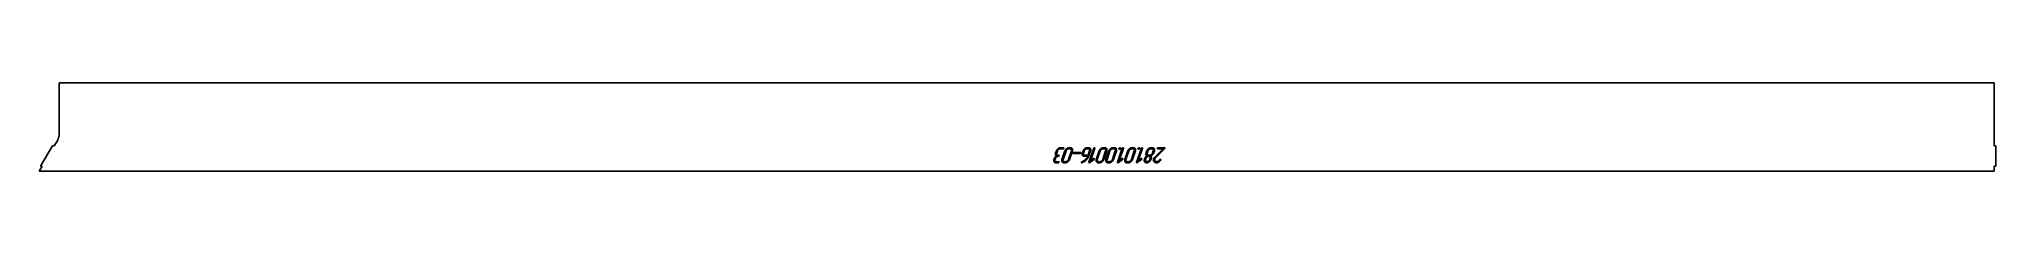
# Model space of a CAD drawing. Header units: millimetres. Extents: x 67 to 1992, y 63 to 150.
import ezdxf

# ---------------------------------------------------------------- set-up
doc = ezdxf.new("R2010")
doc.units = ezdxf.units.MM
doc.linetypes.add('K5LT_BASIC', pattern=[0])
doc.layers.add('Engraving', color=7, linetype='Continuous')

msp = doc.modelspace()

# ---------------------------------------------------------------- linework, layer by layer
at = {"color": 150, "linetype": 'K5LT_BASIC', "lineweight": 25, "true_color": 0x0080ff}
for p, q in [((86.5, 150), (88.3, 150)), ((86.5, 100), (86.5, 150)), ((1990.5, 150), (88.3, 150)), ((1990.5, 100), (1990.5, 150)), ((1990.5, 100), (1990.5, 92.9)), ((67.9, 67.9), (79.9, 87.9)), ((79.9, 87.9), (81.6, 87.9)), ((81.6, 87.9), (84.6, 92.9)), ((1990.5, 92.9), (1990.5, 87.9)), ((1990.5, 87.9), (1992, 87.9)), ((1992, 87.9), (1992, 67.9)), ((66.7, 62.9), (69.7, 67.9)), ((66.7, 62.9), (1990.5, 62.9)), ((69.7, 67.9), (67.9, 67.9)), ((1990.5, 67.9), (1990.5, 62.9)), ((1992, 67.9), (1990.5, 67.9))]:
    msp.add_line(p, q, dxfattribs=at)
msp.add_open_spline([(84.6, 92.9), (84.7, 93.2), (85, 93.8), (85.3, 94.7), (85.7, 95.6), (86, 96.5), (86.2, 97.4), (86.4, 98.2), (86.5, 99.1), (86.5, 99.7), (86.5, 100)], degree=3, dxfattribs=at)
at = {"layer": 'Engraving', "color": 150, "linetype": 'K5LT_BASIC', "lineweight": 25, "true_color": 0x0080ff}
for p, q in [((1067.6, 82.9), (1066.8, 80.8)), ((1067.9, 80.8), (1068.6, 82.9)), ((1069.8, 78.7), (1069.3, 78.7)), ((1071.5, 85), (1074.1, 85)), ((1074.5, 86.1), (1071.8, 86.1)), ((1076, 82.9), (1073.1, 74.4)), ((1077.1, 82.9), (1074.2, 74.4)), ((1079.5, 74.4), (1082.4, 82.9)), ((1081, 85), (1079.9, 85)), ((1081.3, 86.1), (1080.3, 86.1)), ((1080.6, 74.4), (1083.4, 82.9)), ((1084.5, 80.2), (1090.9, 80.2)), ((1091.2, 81.3), (1084.9, 81.3)), ((1093.9, 82.9), (1093.2, 80.8)), ((1095, 82.9), (1094.2, 80.8)), ((1095.3, 77.6), (1098.4, 77.6)), ((1095.6, 78.7), (1098.8, 78.7)), ((1098.8, 85), (1097.8, 85)), ((1099.2, 86.1), (1098.1, 86.1)), ((1098.8, 78.7), (1100.2, 82.9)), ((1104.3, 85.5), (1099.6, 71.8)), ((1099.7, 78.2), (1101.3, 82.9)), ((1101.1, 73), (1105.4, 85.5)), ((1109.8, 82.9), (1106.9, 74.4)), ((1110.8, 82.9), (1107.9, 74.4)), ((1113.2, 74.4), (1116.1, 82.9)), ((1114.7, 85), (1113.7, 85)), ((1115.1, 86.1), (1114, 86.1)), ((1114.3, 74.4), (1117.2, 82.9)), ((1119.3, 82.9), (1116.4, 74.4)), ((1120.3, 82.9), (1117.5, 74.4)), ((1122.8, 74.4), (1125.6, 82.9)), ((1124.2, 85), (1123.2, 85)), ((1124.6, 86.1), (1123.5, 86.1)), ((1123.8, 74.4), (1126.7, 82.9)), ((1132.5, 85.5), (1127.8, 71.8)), ((1129.3, 73), (1133.6, 85.5)), ((1137.9, 82.9), (1135.1, 74.4)), ((1139, 82.9), (1136.1, 74.4)), ((1141.4, 74.4), (1144.3, 82.9)), ((1142.9, 85), (1141.8, 85)), ((1143.3, 86.1), (1142.2, 86.1)), ((1142.5, 74.4), (1145.4, 82.9)), ((1151.2, 85.5), (1146.5, 71.8)), ((1148, 73), (1152.2, 85.5)), ((1156.6, 82.9), (1155.9, 80.8)), ((1157.7, 82.9), (1156.9, 80.8)), ((1158.3, 78.7), (1159.4, 78.7)), ((1161.6, 85), (1160.5, 85)), ((1161.9, 86.1), (1160.9, 86.1)), ((1162.2, 80.8), (1163, 82.9)), ((1163.3, 80.8), (1164, 82.9)), ((1172.7, 85), (1164.8, 77)), ((1165.4, 76.4), (1174.3, 85.2)), ((1167.4, 85), (1172.7, 85)), ((1174.1, 86.1), (1167.8, 86.1)), ((1065.6, 75.5), (1065.2, 74.4)), ((1065.7, 75.8), (1065.6, 75.5)), ((1065.8, 76), (1065.7, 75.8)), ((1065.9, 76.3), (1065.8, 76)), ((1066.3, 74.4), (1066.6, 75.5)), ((1067.3, 71.2), (1069.4, 71.2)), ((1069.8, 72.3), (1067.7, 72.3)), ((1075.2, 71.2), (1076.3, 71.2)), ((1075.6, 72.3), (1076.7, 72.3)), ((1092.5, 71.2), (1092.8, 71.3)), ((1093, 72.3), (1092.7, 72.3)), ((1093.2, 72.5), (1093, 72.3)), ((1093.8, 72.7), (1093.2, 72.5)), ((1100.4, 71.4), (1104.7, 74.6)), ((1104.2, 75.3), (1101.1, 73)), ((1109, 71.2), (1110, 71.2)), ((1109.3, 72.3), (1110.4, 72.3)), ((1118.5, 71.2), (1119.6, 71.2)), ((1118.9, 72.3), (1119.9, 72.3)), ((1128.6, 71.4), (1132.8, 74.6)), ((1132.4, 75.3), (1129.3, 73)), ((1137.2, 71.2), (1138.2, 71.2)), ((1137.5, 72.3), (1138.6, 72.3)), ((1147.2, 71.4), (1151.5, 74.6)), ((1151, 75.3), (1148, 73)), ((1154.1, 73.7), (1154, 73.2)), ((1154.2, 74.4), (1154.1, 74.1)), ((1154.1, 74.1), (1154.1, 73.7)), ((1154.6, 75.5), (1154.2, 74.4)), ((1155.7, 75.5), (1155.3, 74.4)), ((1156.4, 71.2), (1156.7, 71.2)), ((1156.7, 71.2), (1157, 71.3)), ((1157, 71.3), (1157.7, 71.5)), ((1159.5, 74.4), (1159.9, 75.5)), ((1160.6, 74.4), (1161, 75.5)), ((1164.8, 75.7), (1165.1, 76)), ((1165.1, 76), (1165.4, 76.4)), ((1170.2, 73.8), (1170.3, 73.9))]:
    msp.add_line(p, q, dxfattribs=at)
for points in [[(1066.3, 76.9), (1066.8, 77.4), (1067.6, 78)], [(1066.8, 79.1), (1066.5, 79.9), (1066.8, 80.8)], [(1067.6, 78), (1067, 78.3), (1066.8, 79.1)], [(1067.6, 82.9), (1068, 84.2), (1069.3, 85.1)], [(1067.9, 80.8), (1067.6, 79.9), (1068, 79.3)], [(1069.5, 77.6), (1068.6, 77.6), (1067.8, 77)], [(1068, 79.3), (1068.4, 78.7), (1069.3, 78.7)], [(1069.8, 84.4), (1068.9, 83.8), (1068.6, 82.9)], [(1069.3, 85.1), (1070.5, 86.1), (1071.8, 86.1)], [(1069.9, 77.8), (1069.7, 77.6), (1069.5, 77.6)], [(1071.5, 85), (1070.6, 85), (1069.8, 84.4)], [(1069.8, 78.7), (1070.1, 78.7), (1070.2, 78.5)], [(1070.2, 78.1), (1070.1, 78), (1069.9, 77.8)], [(1070.2, 78.5), (1070.3, 78.3), (1070.2, 78.1)], [(1074.6, 85.2), (1074.4, 85), (1074.1, 85)], [(1074.5, 86.1), (1074.7, 86.1), (1074.8, 85.9)], [(1074.8, 85.5), (1074.8, 85.4), (1074.6, 85.2)], [(1074.8, 85.9), (1074.9, 85.8), (1074.8, 85.5)], [(1076, 82.9), (1076.5, 84.2), (1077.7, 85.1)], [(1077.1, 82.9), (1077.4, 83.8), (1078.2, 84.4)], [(1077.7, 85.1), (1079, 86.1), (1080.3, 86.1)], [(1078.2, 84.4), (1079.1, 85), (1079.9, 85)], [(1081, 85), (1081.8, 85), (1082.3, 84.4)], [(1081.3, 86.1), (1082.6, 86.1), (1083.2, 85.2)], [(1082.3, 84.4), (1082.7, 83.8), (1082.4, 82.9)], [(1083.2, 85.2), (1083.9, 84.2), (1083.4, 82.9)], [(1084.2, 80.8), (1084.2, 81), (1084.4, 81.1)], [(1084.2, 80.4), (1084.1, 80.6), (1084.2, 80.8)], [(1084.5, 80.2), (1084.3, 80.2), (1084.2, 80.4)], [(1084.4, 81.1), (1084.6, 81.3), (1084.9, 81.3)], [(1091.3, 80.5), (1091.1, 80.2), (1090.9, 80.2)], [(1091.2, 81.3), (1091.5, 81.3), (1091.6, 81.2)], [(1091.6, 80.8), (1091.6, 80.7), (1091.3, 80.5)], [(1091.6, 81.2), (1091.7, 81), (1091.6, 80.8)], [(1093.3, 78.5), (1092.7, 79.4), (1093.2, 80.8)], [(1095.3, 77.6), (1093.9, 77.6), (1093.3, 78.5)], [(1093.9, 82.9), (1094.3, 84.2), (1095.6, 85.1)], [(1094.3, 79.3), (1093.9, 79.9), (1094.2, 80.8)], [(1095.6, 78.7), (1094.7, 78.7), (1094.3, 79.3)], [(1095, 82.9), (1095.3, 83.8), (1096.1, 84.4)], [(1095.6, 85.1), (1096.8, 86.1), (1098.1, 86.1)], [(1096.1, 84.4), (1096.9, 85), (1097.8, 85)], [(1099.7, 78.2), (1099, 76), (1097.2, 74.1)], [(1097.7, 76.1), (1098.2, 76.9), (1098.4, 77.6)], [(1098.8, 85), (1099.7, 85), (1100.1, 84.4)], [(1099.2, 86.1), (1100.4, 86.1), (1101.1, 85.2)], [(1100.1, 84.4), (1100.5, 83.8), (1100.2, 82.9)], [(1101.1, 85.2), (1101.8, 84.2), (1101.3, 82.9)], [(1104.3, 85.5), (1104.4, 85.8), (1104.6, 85.9)], [(1104.6, 85.9), (1104.8, 86.1), (1105, 86.1)], [(1105, 86.1), (1105.1, 86.1), (1105.4, 85.9)], [(1105.4, 85.9), (1105.5, 85.8), (1105.4, 85.5)], [(1109.8, 82.9), (1110.2, 84.2), (1111.4, 85.1)], [(1110.8, 82.9), (1111.1, 83.8), (1112, 84.4)], [(1111.4, 85.1), (1112.7, 86.1), (1114, 86.1)], [(1112, 84.4), (1112.8, 85), (1113.7, 85)], [(1114.7, 85), (1115.6, 85), (1116, 84.4)], [(1115.1, 86.1), (1116.3, 86.1), (1117, 85.2)], [(1116, 84.4), (1116.4, 83.8), (1116.1, 82.9)], [(1117, 85.2), (1117.6, 84.2), (1117.2, 82.9)], [(1119.3, 82.9), (1119.7, 84.2), (1121, 85.1)], [(1120.3, 82.9), (1120.6, 83.8), (1121.5, 84.4)], [(1121, 85.1), (1122.2, 86.1), (1123.5, 86.1)], [(1121.5, 84.4), (1122.3, 85), (1123.2, 85)], [(1124.2, 85), (1125.1, 85), (1125.5, 84.4)], [(1124.6, 86.1), (1125.8, 86.1), (1126.5, 85.2)], [(1125.5, 84.4), (1125.9, 83.8), (1125.6, 82.9)], [(1126.5, 85.2), (1127.2, 84.2), (1126.7, 82.9)], [(1129.2, 85.3), (1129.3, 85.6), (1129.6, 85.8)], [(1129.3, 84.7), (1129.1, 85), (1129.2, 85.3)], [(1129.8, 84.5), (1129.5, 84.5), (1129.3, 84.7)], [(1129.6, 85.8), (1129.9, 86.1), (1130.3, 86.1)], [(1130.5, 84.8), (1130.2, 84.5), (1129.8, 84.5)], [(1130.3, 86.1), (1130.7, 86.1), (1130.8, 85.9)], [(1130.8, 85.3), (1130.8, 85.1), (1130.5, 84.8)], [(1130.8, 85.9), (1130.9, 85.6), (1130.8, 85.3)], [(1132.5, 85.5), (1132.6, 85.8), (1132.8, 85.9)], [(1132.8, 85.9), (1133, 86.1), (1133.2, 86.1)], [(1133.2, 86.1), (1133.3, 86.1), (1133.5, 85.9)], [(1133.5, 85.9), (1133.7, 85.8), (1133.6, 85.5)], [(1137.9, 82.9), (1138.4, 84.2), (1139.6, 85.1)], [(1139, 82.9), (1139.3, 83.8), (1140.1, 84.4)], [(1139.6, 85.1), (1140.9, 86.1), (1142.2, 86.1)], [(1140.1, 84.4), (1141, 85), (1141.8, 85)], [(1142.9, 85), (1143.7, 85), (1144.2, 84.4)], [(1143.3, 86.1), (1144.5, 86.1), (1145.1, 85.2)], [(1144.2, 84.4), (1144.6, 83.8), (1144.3, 82.9)], [(1145.1, 85.2), (1145.8, 84.2), (1145.4, 82.9)], [(1147.9, 85.3), (1148, 85.6), (1148.3, 85.8)], [(1148, 84.7), (1147.8, 85), (1147.9, 85.3)], [(1148.4, 84.5), (1148.1, 84.5), (1148, 84.7)], [(1148.3, 85.8), (1148.6, 86.1), (1149, 86.1)], [(1149.1, 84.8), (1148.8, 84.5), (1148.4, 84.5)], [(1149, 86.1), (1149.3, 86.1), (1149.5, 85.9)], [(1149.5, 85.3), (1149.4, 85.1), (1149.1, 84.8)], [(1149.5, 85.9), (1149.6, 85.6), (1149.5, 85.3)], [(1151.2, 85.5), (1151.2, 85.8), (1151.4, 85.9)], [(1151.4, 85.9), (1151.6, 86.1), (1151.9, 86.1)], [(1151.9, 86.1), (1152, 86.1), (1152.2, 85.9)], [(1152.2, 85.9), (1152.3, 85.8), (1152.2, 85.5)], [(1155.4, 76.9), (1155.9, 77.5), (1156.6, 78)], [(1155.8, 79.1), (1155.6, 79.9), (1155.9, 80.8)], [(1156.6, 78), (1156, 78.3), (1155.8, 79.1)], [(1156.6, 82.9), (1157, 84.2), (1158.3, 85.1)], [(1157, 79.3), (1156.6, 79.9), (1156.9, 80.8)], [(1156.8, 77), (1157.7, 77.6), (1158.5, 77.6)], [(1158.3, 78.7), (1157.4, 78.7), (1157, 79.3)], [(1157.7, 82.9), (1158, 83.8), (1158.8, 84.4)], [(1158.3, 85.1), (1159.5, 86.1), (1160.9, 86.1)], [(1158.5, 77.6), (1159.4, 77.6), (1159.8, 77)], [(1158.8, 84.4), (1159.6, 85), (1160.5, 85)], [(1161.1, 79.3), (1160.3, 78.7), (1159.4, 78.7)], [(1162.3, 79.2), (1161.6, 78.5), (1160.6, 78)], [(1160.6, 78), (1161, 77.5), (1161.1, 76.9)], [(1162.2, 80.8), (1161.9, 79.9), (1161.1, 79.3)], [(1161.6, 85), (1162.4, 85), (1162.8, 84.4)], [(1161.9, 86.1), (1163.1, 86.1), (1163.8, 85.2)], [(1163.3, 80.8), (1163, 80), (1162.3, 79.2)], [(1162.8, 84.4), (1163.2, 83.8), (1163, 82.9)], [(1163.8, 85.2), (1164.5, 84.2), (1164, 82.9)], [(1163.8, 75.9), (1164.1, 76.4), (1164.8, 77)], [(1167, 85.5), (1167.1, 85.7), (1167.3, 85.9)], [(1167.1, 85.2), (1167, 85.4), (1167, 85.5)], [(1167.4, 85), (1167.2, 85), (1167.1, 85.2)], [(1167.3, 85.9), (1167.5, 86.1), (1167.8, 86.1)], [(1174.1, 86.1), (1174.3, 86.1), (1174.4, 85.9)], [(1174.4, 85.5), (1174.4, 85.4), (1174.3, 85.2)], [(1174.4, 85.9), (1174.5, 85.7), (1174.4, 85.5)], [(1065.4, 72.2), (1064.8, 73.1), (1065.2, 74.4)], [(1067.3, 71.2), (1066, 71.2), (1065.4, 72.2)], [(1065.9, 76.3), (1066, 76.5), (1066.3, 76.9)], [(1066.3, 74.4), (1066, 73.5), (1066.4, 72.9)], [(1066.4, 72.9), (1066.8, 72.3), (1067.7, 72.3)], [(1067.8, 77), (1066.9, 76.4), (1066.6, 75.5)], [(1069.9, 71.5), (1069.7, 71.2), (1069.4, 71.2)], [(1069.8, 72.3), (1070, 72.3), (1070.1, 72.2)], [(1070.1, 71.8), (1070.1, 71.7), (1069.9, 71.5)], [(1070.1, 72.2), (1070.2, 72), (1070.1, 71.8)], [(1073.3, 72.2), (1072.7, 73.1), (1073.1, 74.4)], [(1075.2, 71.2), (1073.9, 71.2), (1073.3, 72.2)], [(1074.3, 72.9), (1073.9, 73.6), (1074.2, 74.4)], [(1075.6, 72.3), (1074.7, 72.3), (1074.3, 72.9)], [(1078.9, 72.2), (1077.6, 71.2), (1076.3, 71.2)], [(1078.4, 72.9), (1077.5, 72.3), (1076.7, 72.3)], [(1079.5, 74.4), (1079.2, 73.5), (1078.4, 72.9)], [(1080.6, 74.4), (1080.1, 73.2), (1078.9, 72.2)], [(1092.2, 71.8), (1092.3, 71.9), (1092.4, 72)], [(1092.2, 71.4), (1092.2, 71.6), (1092.2, 71.8)], [(1092.5, 71.2), (1092.3, 71.2), (1092.2, 71.4)], [(1092.4, 72), (1092.5, 72.2), (1092.7, 72.3)], [(1097.2, 74.1), (1095.3, 72.1), (1092.8, 71.3)], [(1093.8, 72.7), (1094.3, 72.9), (1094.7, 73.2)], [(1094.7, 73.2), (1095.6, 73.8), (1096.5, 74.7)], [(1096.5, 74.7), (1097.1, 75.3), (1097.7, 76.1)], [(1099.7, 71.4), (1099.6, 71.5), (1099.6, 71.8)], [(1100, 71.3), (1099.8, 71.3), (1099.7, 71.4)], [(1100.4, 71.4), (1100.2, 71.3), (1100, 71.3)], [(1104.2, 75.3), (1104.4, 75.5), (1104.6, 75.5)], [(1104.6, 75.5), (1104.8, 75.5), (1104.9, 75.3)], [(1104.9, 74.9), (1104.9, 74.9), (1104.7, 74.6)], [(1104.9, 75.3), (1105, 75.2), (1104.9, 74.9)], [(1107.1, 72.2), (1106.4, 73.1), (1106.9, 74.4)], [(1109, 71.2), (1107.7, 71.2), (1107.1, 72.2)], [(1108.1, 72.9), (1107.6, 73.6), (1107.9, 74.4)], [(1109.3, 72.3), (1108.5, 72.3), (1108.1, 72.9)], [(1112.6, 72.2), (1111.4, 71.2), (1110, 71.2)], [(1112.1, 72.9), (1111.3, 72.3), (1110.4, 72.3)], [(1113.2, 74.4), (1112.9, 73.5), (1112.1, 72.9)], [(1114.3, 74.4), (1113.9, 73.2), (1112.6, 72.2)], [(1116.6, 72.2), (1116, 73.1), (1116.4, 74.4)], [(1118.5, 71.2), (1117.2, 71.2), (1116.6, 72.2)], [(1117.6, 72.9), (1117.2, 73.6), (1117.5, 74.4)], [(1118.9, 72.3), (1118, 72.3), (1117.6, 72.9)], [(1122.1, 72.2), (1120.9, 71.2), (1119.6, 71.2)], [(1121.6, 72.9), (1120.8, 72.3), (1119.9, 72.3)], [(1122.8, 74.4), (1122.5, 73.5), (1121.6, 72.9)], [(1123.8, 74.4), (1123.4, 73.2), (1122.1, 72.2)], [(1127.9, 71.4), (1127.7, 71.5), (1127.8, 71.8)], [(1128.2, 71.3), (1128, 71.3), (1127.9, 71.4)], [(1128.6, 71.4), (1128.4, 71.3), (1128.2, 71.3)], [(1132.4, 75.3), (1132.6, 75.5), (1132.8, 75.5)], [(1132.8, 75.5), (1133, 75.5), (1133.1, 75.3)], [(1133.1, 74.9), (1133.1, 74.9), (1132.8, 74.6)], [(1133.1, 75.3), (1133.2, 75.2), (1133.1, 74.9)], [(1135.2, 72.2), (1134.6, 73.1), (1135.1, 74.4)], [(1137.2, 71.2), (1135.9, 71.2), (1135.2, 72.2)], [(1136.2, 72.9), (1135.8, 73.6), (1136.1, 74.4)], [(1137.5, 72.3), (1136.6, 72.3), (1136.2, 72.9)], [(1140.8, 72.2), (1139.6, 71.2), (1138.2, 71.2)], [(1140.3, 72.9), (1139.5, 72.3), (1138.6, 72.3)], [(1141.4, 74.4), (1141.1, 73.5), (1140.3, 72.9)], [(1142.5, 74.4), (1142, 73.2), (1140.8, 72.2)], [(1146.5, 71.4), (1146.4, 71.5), (1146.5, 71.8)], [(1146.8, 71.3), (1146.6, 71.3), (1146.5, 71.4)], [(1147.2, 71.4), (1147, 71.3), (1146.8, 71.3)], [(1151, 75.3), (1151.2, 75.5), (1151.4, 75.5)], [(1151.4, 75.5), (1151.6, 75.5), (1151.7, 75.3)], [(1151.8, 74.9), (1151.7, 74.9), (1151.5, 74.6)], [(1151.7, 75.3), (1151.9, 75.2), (1151.8, 74.9)], [(1154.4, 72.2), (1154.1, 72.6), (1154, 73.2)], [(1156.4, 71.2), (1155, 71.2), (1154.4, 72.2)], [(1154.6, 75.5), (1154.9, 76.3), (1155.4, 76.9)], [(1155.4, 72.9), (1155, 73.5), (1155.3, 74.4)], [(1156.7, 72.3), (1155.8, 72.3), (1155.4, 72.9)], [(1155.7, 75.5), (1156, 76.4), (1156.8, 77)], [(1158.4, 72.9), (1157.6, 72.3), (1156.7, 72.3)], [(1158.9, 72.2), (1158.3, 71.7), (1157.7, 71.5)], [(1159.5, 74.4), (1159.2, 73.5), (1158.4, 72.9)], [(1160.6, 74.4), (1160.2, 73.2), (1158.9, 72.2)], [(1159.8, 77), (1160.2, 76.4), (1159.9, 75.5)], [(1161.1, 76.9), (1161.2, 76.2), (1161, 75.5)], [(1163.7, 72.3), (1162.8, 73.4), (1163.3, 74.9)], [(1163.3, 74.9), (1163.5, 75.4), (1163.8, 75.9)], [(1166, 71.2), (1164.5, 71.2), (1163.7, 72.3)], [(1164.4, 74.9), (1164, 73.8), (1164.7, 73.1)], [(1164.8, 75.7), (1164.5, 75.3), (1164.4, 74.9)], [(1164.7, 73.1), (1164.9, 72.7), (1165.4, 72.5)], [(1165.4, 72.5), (1165.8, 72.3), (1166.4, 72.3)], [(1168.2, 71.8), (1167.1, 71.2), (1166, 71.2)], [(1166.4, 72.3), (1167.1, 72.3), (1167.9, 72.7)], [(1167.9, 72.7), (1168.6, 73.1), (1169.3, 74.1)], [(1170.2, 73.8), (1169.3, 72.5), (1168.2, 71.8)], [(1169.3, 74.1), (1169.5, 74.3), (1169.6, 74.4)], [(1169.6, 74.4), (1169.8, 74.4), (1169.9, 74.5)], [(1169.9, 74.5), (1170.2, 74.5), (1170.3, 74.3)], [(1170.3, 74.3), (1170.4, 74.2), (1170.3, 73.9)]]:
    msp.add_open_spline(points, degree=2, dxfattribs=at)

doc.saveas('drawing.dxf')
